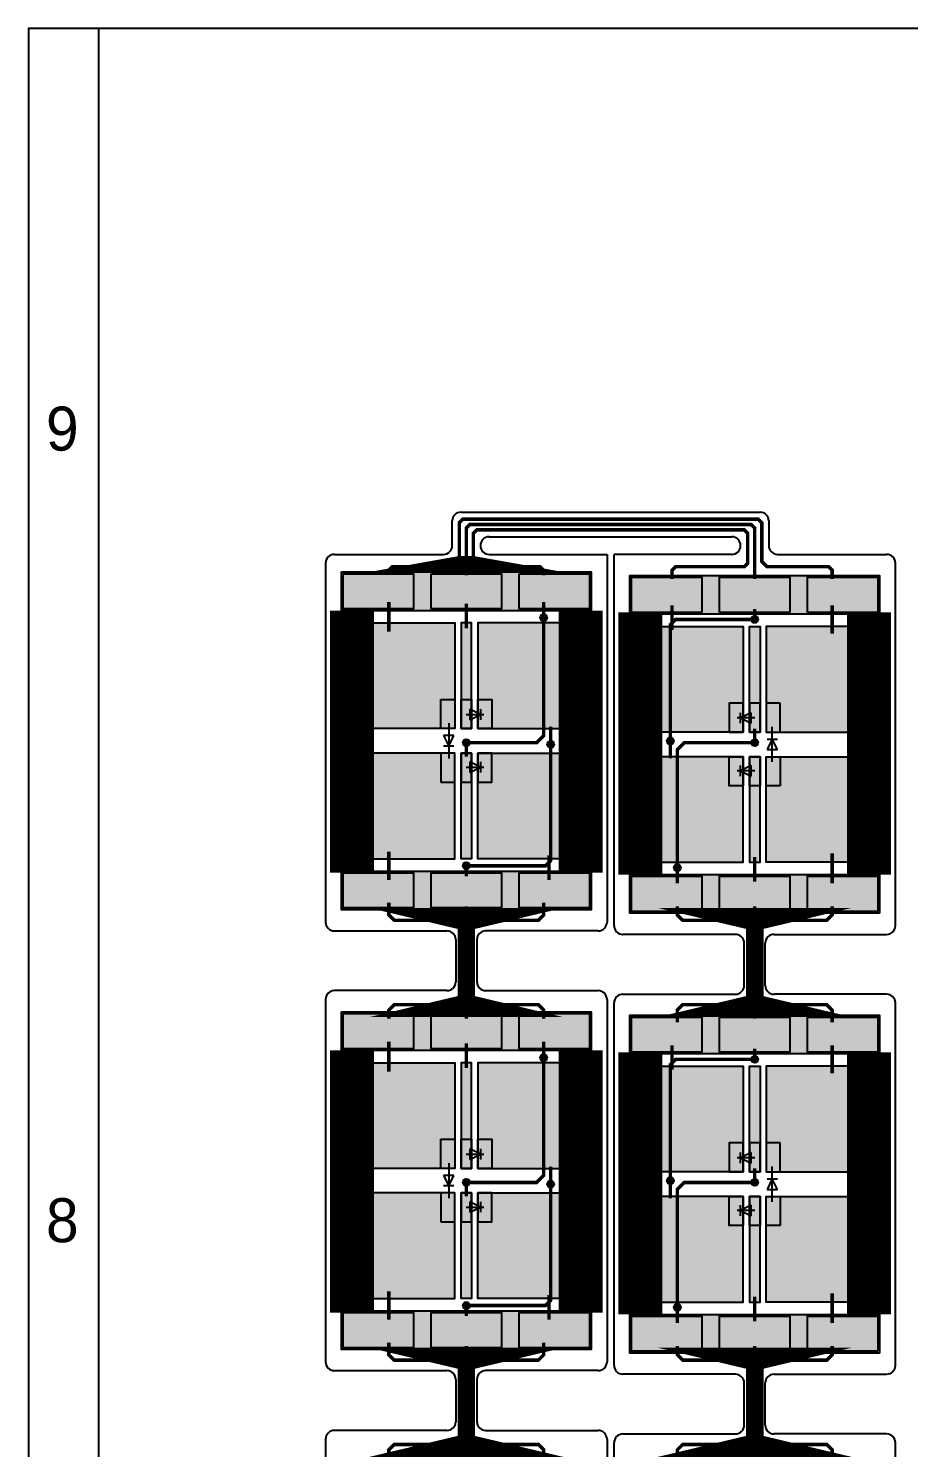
# Model space of a CAD drawing. Extents: x 1822 to 2392, y 725 to 1125.
# Drawn here: x 1822.2 to 1872.2, y 1044.5 to 1125.2 of the extents above; entities that cross this region are included whole.
import ezdxf

# ---------------------------------------------------------------- set-up
doc = ezdxf.new("R2010")
doc.units = 0
doc.header["$LTSCALE"] = 0.2
doc.layers.get('0').update_dxf_attribs({"linetype": 'CONTINUOUS'})
for name, color, linetype in [('BS', 1, 'CONTINUOUS'), ('Durchsteiger', 3, 'CONTINUOUS'), ('LED', 7, 'CONTINUOUS'), ('LS', 5, 'CONTINUOUS'), ('Rand', 6, 'CONTINUOUS')]:
    doc.layers.add(name, color=color, linetype=linetype)

# ---------------------------------------------------------------- blocks, each defined once
blk = doc.blocks.new('A2Q')
blk.add_line((4, 4), (4, 400))
blk.add_lwpolyline([(0, 0), (570, 0), (570, 400), (0, 400)], close=True)
for s, p in [('9', (1, 376)), ('8', (1, 331))]:
    blk.add_text(s, height=2.5).set_placement(p)

msp = doc.modelspace()

# ---------------------------------------------------------------- hatches: boundary and pattern name
at = {"layer": 'BS'}
h = msp.add_hatch(color=256, dxfattribs=at)
h.paths.add_polyline_path([(1854.1, 1094.2), (1850.1, 1094.2), (1850.1, 1092.2), (1854.1, 1092.2)])
h.paths.add_polyline_path([(1849.1, 1094.2), (1845.1, 1094.2), (1845.1, 1092.2), (1849.1, 1092.2)])
h.paths.add_polyline_path([(1844.1, 1094.2), (1840.1, 1094.2), (1840.1, 1092.2), (1844.1, 1092.2)])
h = msp.add_hatch(color=256, dxfattribs=at)
h.paths.add_polyline_path([(1860.5, 1094), (1856.5, 1094), (1856.5, 1092), (1860.5, 1092)])
h.paths.add_polyline_path([(1865.5, 1094), (1861.5, 1094), (1861.5, 1092), (1865.5, 1092)])
h.paths.add_polyline_path([(1870.5, 1094), (1866.5, 1094), (1866.5, 1092), (1870.5, 1092)])
h = msp.add_hatch(color=256, dxfattribs=at)
h.paths.add_polyline_path([(1852.8, 1091.4), (1847.75, 1091.4), (1847.75, 1087.05), (1848.55, 1087.05), (1848.55, 1085.4), (1852.8, 1085.4)])
h.paths.add_polyline_path([(1847.4, 1091.4), (1846.8, 1091.4), (1846.8, 1087.05), (1847.4, 1087.05)])
h.paths.add_polyline_path([(1846.45, 1091.4), (1841.4, 1091.4), (1841.4, 1085.4), (1845.65, 1085.4), (1845.65, 1087.05), (1846.45, 1087.05)])
h.paths.add_polyline_path([(1846.45, 1082.35), (1845.65, 1082.35), (1845.65, 1084), (1841.4, 1084), (1841.4, 1078), (1846.45, 1078)])
h.paths.add_polyline_path([(1847.4, 1082.35), (1846.8, 1082.35), (1846.8, 1078), (1847.4, 1078)])
h.paths.add_polyline_path([(1852.8, 1084), (1848.55, 1084), (1848.55, 1082.35), (1847.75, 1082.35), (1847.75, 1078), (1852.8, 1078)])
h.paths.add_polyline_path([(1848.55, 1084), (1847.75, 1084), (1847.75, 1083.275), (1847.9, 1083.2), (1847.75, 1083.125), (1847.75, 1082.35), (1848.55, 1082.35)], flags=17)
h.paths.add_polyline_path([(1847.4, 1084), (1846.8, 1084), (1846.8, 1082.35), (1847.4, 1082.35), (1847.4, 1082.95), (1847.3, 1082.9), (1847.3, 1083.5), (1847.4, 1083.45)])
h.paths.add_polyline_path([(1846.45, 1084), (1845.65, 1084), (1845.65, 1082.35), (1846.45, 1082.35)], flags=17)
h.paths.add_polyline_path([(1846.45, 1087.05), (1845.65, 1087.05), (1845.65, 1085.4), (1846.45, 1085.4)], flags=16)
h.paths.add_polyline_path([(1847.4, 1087.05), (1846.8, 1087.05), (1846.8, 1085.4), (1847.4, 1085.4), (1847.4, 1085.95), (1847.3, 1085.9), (1847.3, 1086.5), (1847.4, 1086.45)])
h.paths.add_polyline_path([(1848.55, 1087.05), (1847.75, 1087.05), (1847.75, 1086.275), (1847.9, 1086.2), (1847.75, 1086.125), (1847.75, 1085.4), (1848.55, 1085.4)], flags=17)
h = msp.add_hatch(color=256, dxfattribs=at)
h.paths.add_polyline_path([(1857.8, 1077.8), (1862.85, 1077.8), (1862.85, 1082.15), (1862.05, 1082.15), (1862.05, 1083.8), (1857.8, 1083.8)])
h.paths.add_polyline_path([(1863.2, 1077.8), (1863.8, 1077.8), (1863.8, 1082.15), (1863.2, 1082.15)])
h.paths.add_polyline_path([(1864.15, 1077.8), (1869.2, 1077.8), (1869.2, 1083.8), (1864.95, 1083.8), (1864.95, 1082.15), (1864.15, 1082.15)])
h.paths.add_polyline_path([(1864.15, 1086.85), (1864.95, 1086.85), (1864.95, 1085.2), (1869.2, 1085.2), (1869.2, 1091.2), (1864.15, 1091.2)])
h.paths.add_polyline_path([(1863.2, 1086.85), (1863.8, 1086.85), (1863.8, 1091.2), (1863.2, 1091.2)])
h.paths.add_polyline_path([(1857.8, 1085.2), (1862.05, 1085.2), (1862.05, 1086.85), (1862.85, 1086.85), (1862.85, 1091.2), (1857.8, 1091.2)])
h.paths.add_polyline_path([(1862.05, 1085.2), (1862.85, 1085.2), (1862.85, 1085.925), (1862.7, 1086), (1862.85, 1086.075), (1862.85, 1086.85), (1862.05, 1086.85)], flags=17)
h.paths.add_polyline_path([(1863.2, 1085.2), (1863.8, 1085.2), (1863.8, 1086.85), (1863.2, 1086.85), (1863.2, 1086.25), (1863.3, 1086.3), (1863.3, 1085.7), (1863.2, 1085.75)])
h.paths.add_polyline_path([(1864.15, 1085.2), (1864.95, 1085.2), (1864.95, 1086.85), (1864.15, 1086.85)], flags=17)
h.paths.add_polyline_path([(1864.15, 1082.15), (1864.95, 1082.15), (1864.95, 1083.8), (1864.15, 1083.8)], flags=16)
h.paths.add_polyline_path([(1863.2, 1082.15), (1863.8, 1082.15), (1863.8, 1083.8), (1863.2, 1083.8), (1863.2, 1083.25), (1863.3, 1083.3), (1863.3, 1082.7), (1863.2, 1082.75)])
h.paths.add_polyline_path([(1862.05, 1082.15), (1862.85, 1082.15), (1862.85, 1082.925), (1862.7, 1083), (1862.85, 1083.075), (1862.85, 1083.8), (1862.05, 1083.8)], flags=17)
h = msp.add_hatch(color=256, dxfattribs=at)
h.paths.add_polyline_path([(1854.1, 1077.2), (1850.1, 1077.2), (1850.1, 1075.2), (1854.1, 1075.2)])
h.paths.add_polyline_path([(1849.1, 1077.2), (1845.1, 1077.2), (1845.1, 1075.2), (1849.1, 1075.2)])
h.paths.add_polyline_path([(1844.1, 1077.2), (1840.1, 1077.2), (1840.1, 1075.2), (1844.1, 1075.2)])
h = msp.add_hatch(color=256, dxfattribs=at)
h.paths.add_polyline_path([(1860.5, 1077), (1856.5, 1077), (1856.5, 1075), (1860.5, 1075)])
h.paths.add_polyline_path([(1865.5, 1077), (1861.5, 1077), (1861.5, 1075), (1865.5, 1075)])
h.paths.add_polyline_path([(1870.5, 1077), (1866.5, 1077), (1866.5, 1075), (1870.5, 1075)])
h = msp.add_hatch(color=256, dxfattribs=at)
h.paths.add_polyline_path([(1854.1, 1069.2), (1850.1, 1069.2), (1850.1, 1067.2), (1854.1, 1067.2)])
h.paths.add_polyline_path([(1849.1, 1069.2), (1845.1, 1069.2), (1845.1, 1067.2), (1849.1, 1067.2)])
h.paths.add_polyline_path([(1844.1, 1069.2), (1840.1, 1069.2), (1840.1, 1067.2), (1844.1, 1067.2)])
h = msp.add_hatch(color=256, dxfattribs=at)
h.paths.add_polyline_path([(1860.5, 1069), (1856.5, 1069), (1856.5, 1067), (1860.5, 1067)])
h.paths.add_polyline_path([(1865.5, 1069), (1861.5, 1069), (1861.5, 1067), (1865.5, 1067)])
h.paths.add_polyline_path([(1870.5, 1069), (1866.5, 1069), (1866.5, 1067), (1870.5, 1067)])
h = msp.add_hatch(color=256, dxfattribs=at)
h.paths.add_polyline_path([(1852.8, 1066.4), (1847.75, 1066.4), (1847.75, 1062.05), (1848.55, 1062.05), (1848.55, 1060.4), (1852.8, 1060.4)])
h.paths.add_polyline_path([(1847.4, 1066.4), (1846.8, 1066.4), (1846.8, 1062.05), (1847.4, 1062.05)])
h.paths.add_polyline_path([(1846.45, 1066.4), (1841.4, 1066.4), (1841.4, 1060.4), (1845.65, 1060.4), (1845.65, 1062.05), (1846.45, 1062.05)])
h.paths.add_polyline_path([(1846.45, 1057.35), (1845.65, 1057.35), (1845.65, 1059), (1841.4, 1059), (1841.4, 1053), (1846.45, 1053)])
h.paths.add_polyline_path([(1847.4, 1057.35), (1846.8, 1057.35), (1846.8, 1053), (1847.4, 1053)])
h.paths.add_polyline_path([(1852.8, 1059), (1848.55, 1059), (1848.55, 1057.35), (1847.75, 1057.35), (1847.75, 1053), (1852.8, 1053)])
h.paths.add_polyline_path([(1848.55, 1059), (1847.75, 1059), (1847.75, 1058.275), (1847.9, 1058.2), (1847.75, 1058.125), (1847.75, 1057.35), (1848.55, 1057.35)], flags=17)
h.paths.add_polyline_path([(1847.4, 1059), (1846.8, 1059), (1846.8, 1057.35), (1847.4, 1057.35), (1847.4, 1057.95), (1847.3, 1057.9), (1847.3, 1058.5), (1847.4, 1058.45)])
h.paths.add_polyline_path([(1846.45, 1059), (1845.65, 1059), (1845.65, 1057.35), (1846.45, 1057.35)], flags=17)
h.paths.add_polyline_path([(1846.45, 1062.05), (1845.65, 1062.05), (1845.65, 1060.4), (1846.45, 1060.4)], flags=16)
h.paths.add_polyline_path([(1847.4, 1062.05), (1846.8, 1062.05), (1846.8, 1060.4), (1847.4, 1060.4), (1847.4, 1060.95), (1847.3, 1060.9), (1847.3, 1061.5), (1847.4, 1061.45)])
h.paths.add_polyline_path([(1848.55, 1062.05), (1847.75, 1062.05), (1847.75, 1061.275), (1847.9, 1061.2), (1847.75, 1061.125), (1847.75, 1060.4), (1848.55, 1060.4)], flags=17)
h = msp.add_hatch(color=256, dxfattribs=at)
h.paths.add_polyline_path([(1857.8, 1052.8), (1862.85, 1052.8), (1862.85, 1057.15), (1862.05, 1057.15), (1862.05, 1058.8), (1857.8, 1058.8)])
h.paths.add_polyline_path([(1863.2, 1052.8), (1863.8, 1052.8), (1863.8, 1057.15), (1863.2, 1057.15)])
h.paths.add_polyline_path([(1864.15, 1052.8), (1869.2, 1052.8), (1869.2, 1058.8), (1864.95, 1058.8), (1864.95, 1057.15), (1864.15, 1057.15)])
h.paths.add_polyline_path([(1864.15, 1061.85), (1864.95, 1061.85), (1864.95, 1060.2), (1869.2, 1060.2), (1869.2, 1066.2), (1864.15, 1066.2)])
h.paths.add_polyline_path([(1863.2, 1061.85), (1863.8, 1061.85), (1863.8, 1066.2), (1863.2, 1066.2)])
h.paths.add_polyline_path([(1857.8, 1060.2), (1862.05, 1060.2), (1862.05, 1061.85), (1862.85, 1061.85), (1862.85, 1066.2), (1857.8, 1066.2)])
h.paths.add_polyline_path([(1862.05, 1060.2), (1862.85, 1060.2), (1862.85, 1060.925), (1862.7, 1061), (1862.85, 1061.075), (1862.85, 1061.85), (1862.05, 1061.85)], flags=17)
h.paths.add_polyline_path([(1863.2, 1060.2), (1863.8, 1060.2), (1863.8, 1061.85), (1863.2, 1061.85), (1863.2, 1061.25), (1863.3, 1061.3), (1863.3, 1060.7), (1863.2, 1060.75)])
h.paths.add_polyline_path([(1864.15, 1060.2), (1864.95, 1060.2), (1864.95, 1061.85), (1864.15, 1061.85)], flags=17)
h.paths.add_polyline_path([(1864.15, 1057.15), (1864.95, 1057.15), (1864.95, 1058.8), (1864.15, 1058.8)], flags=16)
h.paths.add_polyline_path([(1863.2, 1057.15), (1863.8, 1057.15), (1863.8, 1058.8), (1863.2, 1058.8), (1863.2, 1058.25), (1863.3, 1058.3), (1863.3, 1057.7), (1863.2, 1057.75)])
h.paths.add_polyline_path([(1862.05, 1057.15), (1862.85, 1057.15), (1862.85, 1057.925), (1862.7, 1058), (1862.85, 1058.075), (1862.85, 1058.8), (1862.05, 1058.8)], flags=17)
h = msp.add_hatch(color=256, dxfattribs=at)
h.paths.add_polyline_path([(1854.1, 1052.2), (1850.1, 1052.2), (1850.1, 1050.2), (1854.1, 1050.2)])
h.paths.add_polyline_path([(1849.1, 1052.2), (1845.1, 1052.2), (1845.1, 1050.2), (1849.1, 1050.2)])
h.paths.add_polyline_path([(1844.1, 1052.2), (1840.1, 1052.2), (1840.1, 1050.2), (1844.1, 1050.2)])
h = msp.add_hatch(color=256, dxfattribs=at)
h.paths.add_polyline_path([(1860.5, 1052), (1856.5, 1052), (1856.5, 1050), (1860.5, 1050)])
h.paths.add_polyline_path([(1865.5, 1052), (1861.5, 1052), (1861.5, 1050), (1865.5, 1050)])
h.paths.add_polyline_path([(1870.5, 1052), (1866.5, 1052), (1866.5, 1050), (1870.5, 1050)])
at = {"layer": 'Durchsteiger'}
for points in [[(1851.7, 1091.7, 1), (1851.3, 1091.7, 1)], [(1863.3, 1091.6, 1), (1863.7, 1091.6, 1)], [(1847.3, 1084.6, 1), (1846.9, 1084.6, 1)], [(1852.1, 1084.5, 1), (1851.7, 1084.5, 1)], [(1858.5, 1084.7, 1), (1858.9, 1084.7, 1)], [(1863.3, 1084.6, 1), (1863.7, 1084.6, 1)], [(1847.3, 1077.6, 1), (1846.9, 1077.6, 1)], [(1858.9, 1077.5, 1), (1859.3, 1077.5, 1)], [(1851.7, 1066.7, 1), (1851.3, 1066.7, 1)], [(1863.3, 1066.6, 1), (1863.7, 1066.6, 1)], [(1847.3, 1059.6, 1), (1846.9, 1059.6, 1)], [(1852.1, 1059.5, 1), (1851.7, 1059.5, 1)], [(1858.5, 1059.7, 1), (1858.9, 1059.7, 1)], [(1863.3, 1059.6, 1), (1863.7, 1059.6, 1)], [(1847.3, 1052.6, 1), (1846.9, 1052.6, 1)], [(1858.9, 1052.5, 1), (1859.3, 1052.5, 1)]]:
    msp.add_hatch(color=256, dxfattribs=at).paths.add_polyline_path(points)
at = {"layer": 'LS'}
for points in [[(1854.2, 1094.3), (1840, 1094.3), (1840, 1092.1), (1854.2, 1092.1)], [(1870.6, 1094.1), (1856.4, 1094.1), (1856.4, 1091.9), (1870.6, 1091.9)], [(1854.2, 1077.3), (1840, 1077.3), (1840, 1075.1), (1854.2, 1075.1)], [(1870.6, 1077.1), (1856.4, 1077.1), (1856.4, 1074.9), (1870.6, 1074.9)], [(1854.2, 1069.3), (1840, 1069.3), (1840, 1067.1), (1854.2, 1067.1)], [(1870.6, 1069.1), (1856.4, 1069.1), (1856.4, 1066.9), (1870.6, 1066.9)], [(1854.2, 1052.3), (1840, 1052.3), (1840, 1050.1), (1854.2, 1050.1)], [(1870.6, 1052.1), (1856.4, 1052.1), (1856.4, 1049.9), (1870.6, 1049.9)]]:
    msp.add_hatch(color=256, dxfattribs=at).paths.add_polyline_path(points)

# ---------------------------------------------------------------- linework, layer by layer
at = {"layer": 'BS'}
for p, q in [((1847, 1084.7), (1847.2, 1084.7)), ((1847.1, 1084.8), (1847.1, 1084.6)), ((1863.6, 1084.5), (1863.4, 1084.5)), ((1863.5, 1084.4), (1863.5, 1084.6)), ((1847, 1059.7), (1847.2, 1059.7)), ((1847.1, 1059.8), (1847.1, 1059.6)), ((1863.6, 1059.5), (1863.4, 1059.5)), ((1863.5, 1059.4), (1863.5, 1059.6))]:
    msp.add_line(p, q, dxfattribs=at)
at = {"layer": 'BS', "const_width": 0.2}
for points in [[(1842.7, 1094.2), (1842.7, 1094.4), (1842.9, 1094.6), (1846.5, 1094.6), (1846.7, 1094.8), (1846.7, 1097.1), (1846.9, 1097.3), (1863.7, 1097.3), (1863.9, 1097.1), (1863.9, 1094.9), (1864.2, 1094.6), (1867.7, 1094.6), (1867.9, 1094.4), (1867.9, 1093.9)], [(1847.1, 1094.1), (1847.1, 1096.8), (1847.3, 1097), (1863.3, 1097), (1863.5, 1096.8), (1863.5, 1093.9)], [(1851.5, 1094.1), (1851.5, 1094.4), (1851.3, 1094.6), (1847.7, 1094.6), (1847.5, 1094.8), (1847.5, 1096.5), (1847.7, 1096.7), (1862.9, 1096.7), (1863.1, 1096.5), (1863.1, 1094.8), (1862.9, 1094.6), (1859, 1094.6), (1858.8, 1094.4), (1858.8, 1093.9)], [(1842.7, 1092.6), (1842.7, 1090.9)], [(1847.1, 1092.5), (1847.1, 1091.1)], [(1851.5, 1091.8), (1851.5, 1092.6)], [(1858.8, 1091), (1858.8, 1092.4)], [(1867.9, 1090.8), (1867.9, 1092.4)], [(1863.5, 1091.7), (1863.5, 1092.2)], [(1851.9, 1085.5), (1851.9, 1084.6)], [(1863.5, 1084.7), (1863.5, 1085.4)], [(1847.1, 1084.5), (1847.1, 1083.8)], [(1858.7, 1083.7), (1858.7, 1084.6)], [(1842.7, 1078.4), (1842.7, 1076.8)], [(1851.8, 1078.2), (1851.8, 1076.8)], [(1863.5, 1076.7), (1863.5, 1078.1)], [(1867.9, 1076.6), (1867.9, 1078.3)], [(1847.1, 1077.5), (1847.1, 1077)], [(1859.1, 1077.4), (1859.1, 1076.6)], [(1842.7, 1075.5), (1842.7, 1074.8), (1843, 1074.5), (1846.4, 1074.5), (1846.7, 1074.2), (1846.7, 1070), (1846.4, 1069.7), (1843, 1069.7), (1842.7, 1069.4), (1842.7, 1068.9)], [(1847.1, 1075.3), (1847.1, 1068.9)], [(1851.5, 1075.5), (1851.5, 1074.8), (1851.2, 1074.5), (1847.8, 1074.5), (1847.5, 1074.2), (1847.5, 1070), (1847.8, 1069.7), (1851.2, 1069.7), (1851.5, 1069.4), (1851.5, 1068.9)], [(1859.1, 1068.7), (1859.1, 1069.4), (1859.4, 1069.7), (1862.8, 1069.7), (1863.1, 1070), (1863.1, 1074.2), (1862.8, 1074.5), (1859.4, 1074.5), (1859.1, 1074.8), (1859.1, 1075.3)], [(1863.5, 1068.9), (1863.5, 1075.3)], [(1867.9, 1068.7), (1867.9, 1069.4), (1867.6, 1069.7), (1864.2, 1069.7), (1863.9, 1070), (1863.9, 1074.2), (1864.2, 1074.5), (1867.6, 1074.5), (1867.9, 1074.8), (1867.9, 1075.3)], [(1842.7, 1067.6), (1842.7, 1065.9)], [(1847.1, 1067.5), (1847.1, 1066.1)], [(1851.5, 1066.8), (1851.5, 1067.6)], [(1858.8, 1066), (1858.8, 1067.4)], [(1867.9, 1065.8), (1867.9, 1067.4)], [(1863.5, 1066.7), (1863.5, 1067.2)], [(1851.9, 1060.5), (1851.9, 1059.6)], [(1863.5, 1059.7), (1863.5, 1060.4)], [(1847.1, 1059.5), (1847.1, 1058.8)], [(1858.7, 1058.7), (1858.7, 1059.6)], [(1842.7, 1053.4), (1842.7, 1051.8)], [(1851.8, 1053.2), (1851.8, 1051.8)], [(1863.5, 1051.7), (1863.5, 1053.1)], [(1867.9, 1051.6), (1867.9, 1053.3)], [(1847.1, 1052.5), (1847.1, 1052)], [(1859.1, 1052.4), (1859.1, 1051.6)], [(1842.7, 1050.5), (1842.7, 1049.8), (1843, 1049.5), (1846.4, 1049.5), (1846.7, 1049.2), (1846.7, 1045), (1846.4, 1044.7), (1843, 1044.7), (1842.7, 1044.4), (1842.7, 1043.9)], [(1847.1, 1050.3), (1847.1, 1043.9)], [(1851.5, 1050.5), (1851.5, 1049.8), (1851.2, 1049.5), (1847.8, 1049.5), (1847.5, 1049.2), (1847.5, 1045), (1847.8, 1044.7), (1851.2, 1044.7), (1851.5, 1044.4), (1851.5, 1043.9)], [(1859.1, 1043.7), (1859.1, 1044.4), (1859.4, 1044.7), (1862.8, 1044.7), (1863.1, 1045), (1863.1, 1049.2), (1862.8, 1049.5), (1859.4, 1049.5), (1859.1, 1049.8), (1859.1, 1050.3)], [(1863.5, 1043.9), (1863.5, 1050.3)], [(1867.9, 1043.7), (1867.9, 1044.4), (1867.6, 1044.7), (1864.2, 1044.7), (1863.9, 1045), (1863.9, 1049.2), (1864.2, 1049.5), (1867.6, 1049.5), (1867.9, 1049.8), (1867.9, 1050.3)]]:
    msp.add_lwpolyline(points, dxfattribs=at)
at = {"layer": 'BS'}
for points in [[(1840.1, 1094.2), (1844.1, 1094.2), (1844.1, 1092.2), (1840.1, 1092.2)], [(1845.1, 1094.2), (1849.1, 1094.2), (1849.1, 1092.2), (1845.1, 1092.2)], [(1850.1, 1094.2), (1854.1, 1094.2), (1854.1, 1092.2), (1850.1, 1092.2)], [(1860.5, 1092), (1856.5, 1092), (1856.5, 1094), (1860.5, 1094)], [(1865.5, 1092), (1861.5, 1092), (1861.5, 1094), (1865.5, 1094)], [(1870.5, 1092), (1866.5, 1092), (1866.5, 1094), (1870.5, 1094)], [(1846.45, 1085.4), (1841.4, 1085.4), (1841.4, 1091.4), (1846.45, 1091.4)], [(1846.8, 1085.4), (1847.4, 1085.4), (1847.4, 1091.4), (1846.8, 1091.4)], [(1847.75, 1085.4), (1852.8, 1085.4), (1852.8, 1091.4), (1847.75, 1091.4)], [(1862.85, 1085.2), (1857.8, 1085.2), (1857.8, 1091.2), (1862.85, 1091.2)], [(1863.8, 1085.2), (1863.2, 1085.2), (1863.2, 1091.2), (1863.8, 1091.2)], [(1864.15, 1085.2), (1869.2, 1085.2), (1869.2, 1091.2), (1864.15, 1091.2)], [(1845.65, 1087.05), (1846.45, 1087.05), (1846.45, 1085.4), (1845.65, 1085.4)], [(1846.8, 1087.05), (1847.4, 1087.05), (1847.4, 1085.4), (1846.8, 1085.4)], [(1847.75, 1087.05), (1848.55, 1087.05), (1848.55, 1085.4), (1847.75, 1085.4)], [(1862.85, 1086.85), (1862.05, 1086.85), (1862.05, 1085.2), (1862.85, 1085.2)], [(1863.8, 1086.85), (1863.2, 1086.85), (1863.2, 1085.2), (1863.8, 1085.2)], [(1864.95, 1086.85), (1864.15, 1086.85), (1864.15, 1085.2), (1864.95, 1085.2)], [(1846.45, 1084), (1841.4, 1084), (1841.4, 1078), (1846.45, 1078)], [(1845.65, 1082.35), (1846.45, 1082.35), (1846.45, 1084), (1845.65, 1084)], [(1846.8, 1082.35), (1847.4, 1082.35), (1847.4, 1084), (1846.8, 1084)], [(1846.8, 1084), (1847.4, 1084), (1847.4, 1078), (1846.8, 1078)], [(1847.75, 1082.35), (1848.55, 1082.35), (1848.55, 1084), (1847.75, 1084)], [(1847.75, 1084), (1852.8, 1084), (1852.8, 1078), (1847.75, 1078)], [(1862.85, 1083.8), (1857.8, 1083.8), (1857.8, 1077.8), (1862.85, 1077.8)], [(1862.85, 1082.15), (1862.05, 1082.15), (1862.05, 1083.8), (1862.85, 1083.8)], [(1863.8, 1082.15), (1863.2, 1082.15), (1863.2, 1083.8), (1863.8, 1083.8)], [(1863.8, 1083.8), (1863.2, 1083.8), (1863.2, 1077.8), (1863.8, 1077.8)], [(1864.95, 1082.15), (1864.15, 1082.15), (1864.15, 1083.8), (1864.95, 1083.8)], [(1864.15, 1083.8), (1869.2, 1083.8), (1869.2, 1077.8), (1864.15, 1077.8)], [(1840.1, 1077.2), (1844.1, 1077.2), (1844.1, 1075.2), (1840.1, 1075.2)], [(1845.1, 1077.2), (1849.1, 1077.2), (1849.1, 1075.2), (1845.1, 1075.2)], [(1850.1, 1077.2), (1854.1, 1077.2), (1854.1, 1075.2), (1850.1, 1075.2)], [(1860.5, 1075), (1856.5, 1075), (1856.5, 1077), (1860.5, 1077)], [(1865.5, 1075), (1861.5, 1075), (1861.5, 1077), (1865.5, 1077)], [(1870.5, 1075), (1866.5, 1075), (1866.5, 1077), (1870.5, 1077)], [(1840.1, 1069.2), (1844.1, 1069.2), (1844.1, 1067.2), (1840.1, 1067.2)], [(1845.1, 1069.2), (1849.1, 1069.2), (1849.1, 1067.2), (1845.1, 1067.2)], [(1850.1, 1069.2), (1854.1, 1069.2), (1854.1, 1067.2), (1850.1, 1067.2)], [(1860.5, 1067), (1856.5, 1067), (1856.5, 1069), (1860.5, 1069)], [(1865.5, 1067), (1861.5, 1067), (1861.5, 1069), (1865.5, 1069)], [(1870.5, 1067), (1866.5, 1067), (1866.5, 1069), (1870.5, 1069)], [(1846.45, 1060.4), (1841.4, 1060.4), (1841.4, 1066.4), (1846.45, 1066.4)], [(1846.8, 1060.4), (1847.4, 1060.4), (1847.4, 1066.4), (1846.8, 1066.4)], [(1847.75, 1060.4), (1852.8, 1060.4), (1852.8, 1066.4), (1847.75, 1066.4)], [(1862.85, 1060.2), (1857.8, 1060.2), (1857.8, 1066.2), (1862.85, 1066.2)], [(1863.8, 1060.2), (1863.2, 1060.2), (1863.2, 1066.2), (1863.8, 1066.2)], [(1864.15, 1060.2), (1869.2, 1060.2), (1869.2, 1066.2), (1864.15, 1066.2)], [(1845.65, 1062.05), (1846.45, 1062.05), (1846.45, 1060.4), (1845.65, 1060.4)], [(1846.8, 1062.05), (1847.4, 1062.05), (1847.4, 1060.4), (1846.8, 1060.4)], [(1847.75, 1062.05), (1848.55, 1062.05), (1848.55, 1060.4), (1847.75, 1060.4)], [(1862.85, 1061.85), (1862.05, 1061.85), (1862.05, 1060.2), (1862.85, 1060.2)], [(1863.8, 1061.85), (1863.2, 1061.85), (1863.2, 1060.2), (1863.8, 1060.2)], [(1864.95, 1061.85), (1864.15, 1061.85), (1864.15, 1060.2), (1864.95, 1060.2)], [(1846.45, 1059), (1841.4, 1059), (1841.4, 1053), (1846.45, 1053)], [(1845.65, 1057.35), (1846.45, 1057.35), (1846.45, 1059), (1845.65, 1059)], [(1846.8, 1057.35), (1847.4, 1057.35), (1847.4, 1059), (1846.8, 1059)], [(1846.8, 1059), (1847.4, 1059), (1847.4, 1053), (1846.8, 1053)], [(1847.75, 1057.35), (1848.55, 1057.35), (1848.55, 1059), (1847.75, 1059)], [(1847.75, 1059), (1852.8, 1059), (1852.8, 1053), (1847.75, 1053)], [(1862.85, 1058.8), (1857.8, 1058.8), (1857.8, 1052.8), (1862.85, 1052.8)], [(1862.85, 1057.15), (1862.05, 1057.15), (1862.05, 1058.8), (1862.85, 1058.8)], [(1863.8, 1057.15), (1863.2, 1057.15), (1863.2, 1058.8), (1863.8, 1058.8)], [(1863.8, 1058.8), (1863.2, 1058.8), (1863.2, 1052.8), (1863.8, 1052.8)], [(1864.95, 1057.15), (1864.15, 1057.15), (1864.15, 1058.8), (1864.95, 1058.8)], [(1864.15, 1058.8), (1869.2, 1058.8), (1869.2, 1052.8), (1864.15, 1052.8)], [(1840.1, 1052.2), (1844.1, 1052.2), (1844.1, 1050.2), (1840.1, 1050.2)], [(1845.1, 1052.2), (1849.1, 1052.2), (1849.1, 1050.2), (1845.1, 1050.2)], [(1850.1, 1052.2), (1854.1, 1052.2), (1854.1, 1050.2), (1850.1, 1050.2)], [(1860.5, 1050), (1856.5, 1050), (1856.5, 1052), (1860.5, 1052)], [(1865.5, 1050), (1861.5, 1050), (1861.5, 1052), (1865.5, 1052)], [(1870.5, 1050), (1866.5, 1050), (1866.5, 1052), (1870.5, 1052)]]:
    msp.add_lwpolyline(points, close=True, dxfattribs=at)
at = {"layer": 'Durchsteiger'}
for centre in [(1851.5, 1091.7), (1863.5, 1091.6), (1847.1, 1084.6), (1851.9, 1084.5), (1858.7, 1084.7), (1863.5, 1084.6), (1847.1, 1077.6), (1859.1, 1077.5), (1851.5, 1066.7), (1863.5, 1066.6), (1847.1, 1059.6), (1851.9, 1059.5), (1858.7, 1059.7), (1863.5, 1059.6), (1847.1, 1052.6), (1859.1, 1052.5)]:
    msp.add_circle(centre, 0.2, dxfattribs=at)
at = {"layer": 'LED'}
for p, q in [((1847.1, 1086.2), (1848.1, 1086.2)), ((1847.3, 1086.5), (1847.3, 1085.9)), ((1847.9, 1086.2), (1847.3, 1086.5)), ((1847.3, 1085.9), (1847.9, 1086.2)), ((1847.9, 1086.5), (1847.9, 1085.9)), ((1863.5, 1086), (1862.5, 1086)), ((1863.3, 1086.3), (1862.7, 1086)), ((1862.7, 1085.7), (1862.7, 1086.3)), ((1862.7, 1086), (1863.3, 1085.7)), ((1863.3, 1085.7), (1863.3, 1086.3)), ((1846.1, 1085.7), (1846.1, 1083.7)), ((1864.5, 1083.5), (1864.5, 1085.5)), ((1846.4, 1085), (1845.8, 1085)), ((1845.8, 1085), (1846.1, 1084.4)), ((1846.4, 1084.4), (1845.8, 1084.4)), ((1846.1, 1084.4), (1846.4, 1085)), ((1864.5, 1084.8), (1864.2, 1084.2)), ((1864.2, 1084.8), (1864.8, 1084.8)), ((1864.8, 1084.2), (1864.5, 1084.8)), ((1847.3, 1083.5), (1847.3, 1082.9)), ((1847.9, 1083.2), (1847.3, 1083.5)), ((1847.9, 1083.5), (1847.9, 1082.9)), ((1864.2, 1084.2), (1864.8, 1084.2)), ((1847.1, 1083.2), (1848.1, 1083.2)), ((1847.3, 1082.9), (1847.9, 1083.2)), ((1863.5, 1083), (1862.5, 1083)), ((1863.3, 1083.3), (1862.7, 1083)), ((1862.7, 1082.7), (1862.7, 1083.3)), ((1862.7, 1083), (1863.3, 1082.7)), ((1863.3, 1082.7), (1863.3, 1083.3)), ((1847.1, 1061.2), (1848.1, 1061.2)), ((1847.3, 1061.5), (1847.3, 1060.9)), ((1847.9, 1061.2), (1847.3, 1061.5)), ((1847.3, 1060.9), (1847.9, 1061.2)), ((1847.9, 1061.5), (1847.9, 1060.9)), ((1863.5, 1061), (1862.5, 1061)), ((1863.3, 1061.3), (1862.7, 1061)), ((1862.7, 1060.7), (1862.7, 1061.3)), ((1862.7, 1061), (1863.3, 1060.7)), ((1863.3, 1060.7), (1863.3, 1061.3)), ((1846.1, 1060.7), (1846.1, 1058.7)), ((1864.5, 1058.5), (1864.5, 1060.5)), ((1846.4, 1060), (1845.8, 1060)), ((1845.8, 1060), (1846.1, 1059.4)), ((1846.4, 1059.4), (1845.8, 1059.4)), ((1846.1, 1059.4), (1846.4, 1060)), ((1864.5, 1059.8), (1864.2, 1059.2)), ((1864.2, 1059.8), (1864.8, 1059.8)), ((1864.8, 1059.2), (1864.5, 1059.8)), ((1847.3, 1058.5), (1847.3, 1057.9)), ((1847.9, 1058.2), (1847.3, 1058.5)), ((1847.9, 1058.5), (1847.9, 1057.9)), ((1864.2, 1059.2), (1864.8, 1059.2)), ((1847.1, 1058.2), (1848.1, 1058.2)), ((1847.3, 1057.9), (1847.9, 1058.2)), ((1863.5, 1058), (1862.5, 1058)), ((1863.3, 1058.3), (1862.7, 1058)), ((1862.7, 1057.7), (1862.7, 1058.3)), ((1862.7, 1058), (1863.3, 1057.7)), ((1863.3, 1057.7), (1863.3, 1058.3))]:
    msp.add_line(p, q, dxfattribs=at)
at = {"layer": 'LS'}
for points in [[(1847.1, 1095.2, 0.9, 11, 0), (1847.1, 1094.3, 15, 15, 0)], [(1847.1, 1074, 0.9, 11, 0), (1847.1, 1075.2, 15, 15, 0)], [(1863.5, 1074, 0.9, 11, 0), (1863.5, 1075.2, 15, 15, 0)], [(1847.1, 1070.2, 0.9, 11, 0), (1847.1, 1069, 15, 15, 0)], [(1863.5, 1070.2, 0.9, 11, 0), (1863.5, 1069, 15, 15, 0)], [(1847.1, 1049, 0.9, 11, 0), (1847.1, 1050.2, 15, 15, 0)], [(1863.5, 1049, 0.9, 11, 0), (1863.5, 1050.2, 15, 15, 0)], [(1847.1, 1045.2, 0.9, 11, 0), (1847.1, 1044, 15, 15, 0)], [(1863.5, 1045.2, 0.9, 11, 0), (1863.5, 1044, 15, 15, 0)]]:
    msp.add_lwpolyline(points, format="xyseb", dxfattribs=at)
for points in [[(1840, 1094.3), (1854.2, 1094.3), (1854.2, 1092.1), (1840, 1092.1)], [(1870.6, 1091.9), (1856.4, 1091.9), (1856.4, 1094.1), (1870.6, 1094.1)], [(1840, 1077.3), (1854.2, 1077.3), (1854.2, 1075.1), (1840, 1075.1)], [(1870.6, 1074.9), (1856.4, 1074.9), (1856.4, 1077.1), (1870.6, 1077.1)], [(1840, 1069.3), (1854.2, 1069.3), (1854.2, 1067.1), (1840, 1067.1)], [(1870.6, 1066.9), (1856.4, 1066.9), (1856.4, 1069.1), (1870.6, 1069.1)], [(1840, 1052.3), (1854.2, 1052.3), (1854.2, 1050.1), (1840, 1050.1)], [(1870.6, 1049.9), (1856.4, 1049.9), (1856.4, 1052.1), (1870.6, 1052.1)]]:
    msp.add_lwpolyline(points, close=True, dxfattribs=at)
for points, const_width in [([(1840.6, 1092.1), (1840.6, 1077.2)], 2.5), ([(1853.6, 1092.1), (1853.6, 1077.2)], 2.5), ([(1857, 1077.1), (1857, 1092)], 2.5), ([(1870, 1077.1), (1870, 1092)], 2.5), ([(1851.5, 1091.6), (1851.5, 1089.5), (1851.5, 1085), (1851.1, 1084.6), (1847.2, 1084.6)], 0.2), ([(1858.7, 1084.8), (1858.7, 1091.3), (1859, 1091.6), (1863.2, 1091.6), (1863.4, 1091.6)], 0.2), ([(1851.9, 1084.4), (1851.9, 1077.9), (1851.6, 1077.6), (1847.4, 1077.6), (1847.2, 1077.6)], 0.2), ([(1859.1, 1077.6), (1859.1, 1079.7), (1859.1, 1084.2), (1859.5, 1084.6), (1863.4, 1084.6)], 0.2), ([(1847.1, 1074), (1847.1, 1070.2)], 0.9), ([(1863.5, 1070.2), (1863.5, 1074)], 0.9), ([(1840.6, 1067.1), (1840.6, 1052.2)], 2.5), ([(1853.6, 1067.1), (1853.6, 1052.2)], 2.5), ([(1857, 1052.1), (1857, 1067)], 2.5), ([(1870, 1052.1), (1870, 1067)], 2.5), ([(1851.5, 1066.6), (1851.5, 1064.5), (1851.5, 1060), (1851.1, 1059.6), (1847.2, 1059.6)], 0.2), ([(1858.7, 1059.8), (1858.7, 1066.3), (1859, 1066.6), (1863.2, 1066.6), (1863.4, 1066.6)], 0.2), ([(1851.9, 1059.4), (1851.9, 1052.9), (1851.6, 1052.6), (1847.4, 1052.6), (1847.2, 1052.6)], 0.2), ([(1859.1, 1052.6), (1859.1, 1054.7), (1859.1, 1059.2), (1859.5, 1059.6), (1863.4, 1059.6)], 0.2), ([(1847.1, 1049), (1847.1, 1045.2)], 0.9), ([(1863.5, 1045.2), (1863.5, 1049)], 0.9)]:
    msp.add_lwpolyline(points, dxfattribs=dict(at, const_width=const_width))
at = {"layer": 'Rand'}
for p, q in [((1846.3, 1095.8), (1846.3, 1097.2)), ((1846.8, 1097.7), (1863.8, 1097.7)), ((1864.3, 1097.2), (1864.3, 1095.8)), ((1847.9, 1095.8), (1847.9, 1095.8)), ((1848.4, 1096.3), (1862.2, 1096.3)), ((1862.7, 1095.8), (1862.7, 1095.8)), ((1839.1, 1094.8), (1839.1, 1074.4)), ((1839.6, 1095.3), (1845.8, 1095.3)), ((1848.4, 1095.3), (1855.1, 1095.3)), ((1855.1, 1095.3), (1855.1, 1074.4)), ((1855.5, 1074.2), (1855.5, 1095.3)), ((1862.2, 1095.3), (1855.5, 1095.3)), ((1864.8, 1095.3), (1871, 1095.3)), ((1871.5, 1074.2), (1871.5, 1094.8)), ((1839.6, 1073.9), (1846, 1073.9)), ((1854.6, 1073.9), (1848.2, 1073.9)), ((1846.5, 1073.4), (1846.5, 1071)), ((1846.5, 1073.4), (1846.5, 1071)), ((1847.7, 1073.4), (1847.7, 1071)), ((1847.7, 1073.4), (1847.7, 1071)), ((1862.4, 1073.7), (1856, 1073.7)), ((1862.4, 1073.7), (1856, 1073.7)), ((1862.9, 1070.8), (1862.9, 1073.2)), ((1862.9, 1070.8), (1862.9, 1073.2)), ((1864.1, 1070.8), (1864.1, 1073.2)), ((1864.1, 1070.8), (1864.1, 1073.2)), ((1864.6, 1073.7), (1871, 1073.7)), ((1864.6, 1073.7), (1871, 1073.7)), ((1839.1, 1070), (1839.1, 1049.4)), ((1846, 1070.5), (1839.6, 1070.5)), ((1846, 1070.5), (1839.6, 1070.5)), ((1848.2, 1070.5), (1854.6, 1070.5)), ((1848.2, 1070.5), (1854.6, 1070.5)), ((1855.1, 1070), (1855.1, 1049.4)), ((1855.5, 1049.2), (1855.5, 1069.8)), ((1856, 1070.3), (1862.4, 1070.3)), ((1871, 1070.3), (1864.6, 1070.3)), ((1871.5, 1049.2), (1871.5, 1069.8)), ((1839.6, 1048.9), (1846, 1048.9)), ((1854.6, 1048.9), (1848.2, 1048.9)), ((1846.5, 1048.4), (1846.5, 1046)), ((1846.5, 1048.4), (1846.5, 1046)), ((1847.7, 1048.4), (1847.7, 1046)), ((1847.7, 1048.4), (1847.7, 1046)), ((1862.4, 1048.7), (1856, 1048.7)), ((1862.4, 1048.7), (1856, 1048.7)), ((1862.9, 1045.8), (1862.9, 1048.2)), ((1862.9, 1045.8), (1862.9, 1048.2)), ((1864.1, 1045.8), (1864.1, 1048.2)), ((1864.1, 1045.8), (1864.1, 1048.2)), ((1864.6, 1048.7), (1871, 1048.7)), ((1864.6, 1048.7), (1871, 1048.7)), ((1839.1, 1045), (1839.1, 1024.4)), ((1846, 1045.5), (1839.6, 1045.5)), ((1846, 1045.5), (1839.6, 1045.5)), ((1848.2, 1045.5), (1854.6, 1045.5)), ((1848.2, 1045.5), (1854.6, 1045.5)), ((1855.1, 1045), (1855.1, 1024.4)), ((1855.5, 1024.2), (1855.5, 1044.8)), ((1856, 1045.3), (1862.4, 1045.3)), ((1871, 1045.3), (1864.6, 1045.3)), ((1871.5, 1024.2), (1871.5, 1044.8))]:
    msp.add_line(p, q, dxfattribs=at)
for centre, start, end in [((1846.8, 1097.2), 90, 180), ((1863.8, 1097.2), 0, 90), ((1845.8, 1095.8), 270, 0), ((1848.4, 1095.8), 90, 180), ((1848.4, 1095.8), 180, 270), ((1862.2, 1095.8), 0, 90), ((1862.2, 1095.8), 270, 0), ((1864.8, 1095.8), 180, 270), ((1839.6, 1094.8), 90, 180), ((1871, 1094.8), 0, 90), ((1839.6, 1074.4), 180, 270), ((1846, 1073.4), 0, 90), ((1848.2, 1073.4), 90, 180), ((1854.6, 1074.4), 270, 0), ((1856, 1074.2), 180, 270), ((1856, 1074.2), 180, 270), ((1871, 1074.2), 270, 0), ((1871, 1074.2), 270, 0), ((1862.4, 1073.2), 0, 90), ((1862.4, 1073.2), 0, 90), ((1864.6, 1073.2), 90, 180), ((1864.6, 1073.2), 90, 180), ((1846, 1071), 270, 0), ((1846, 1071), 270, 0), ((1848.2, 1071), 180, 270), ((1848.2, 1071), 180, 270), ((1862.4, 1070.8), 270, 0), ((1864.6, 1070.8), 180, 270), ((1839.6, 1070), 90, 180), ((1839.6, 1070), 90, 180), ((1854.6, 1070), 0, 90), ((1854.6, 1070), 0, 90), ((1856, 1069.8), 90, 180), ((1871, 1069.8), 0, 90), ((1839.6, 1049.4), 180, 270), ((1846, 1048.4), 0, 90), ((1848.2, 1048.4), 90, 180), ((1854.6, 1049.4), 270, 0), ((1856, 1049.2), 180, 270), ((1856, 1049.2), 180, 270), ((1871, 1049.2), 270, 0), ((1871, 1049.2), 270, 0), ((1862.4, 1048.2), 0, 90), ((1862.4, 1048.2), 0, 90), ((1864.6, 1048.2), 90, 180), ((1864.6, 1048.2), 90, 180), ((1846, 1046), 270, 0), ((1846, 1046), 270, 0), ((1848.2, 1046), 180, 270), ((1848.2, 1046), 180, 270), ((1862.4, 1045.8), 270, 0), ((1864.6, 1045.8), 180, 270), ((1839.6, 1045), 90, 180), ((1839.6, 1045), 90, 180), ((1854.6, 1045), 0, 90), ((1854.6, 1045), 0, 90), ((1856, 1044.8), 90, 180), ((1871, 1044.8), 0, 90)]:
    msp.add_arc(centre, 0.5, start, end, dxfattribs=at)

# ---------------------------------------------------------------- block references
at = {"layer": 'LS'}
msp.add_blockref('A2Q', (1822.2, 725.2), dxfattribs=at)

doc.saveas('drawing.dxf')
